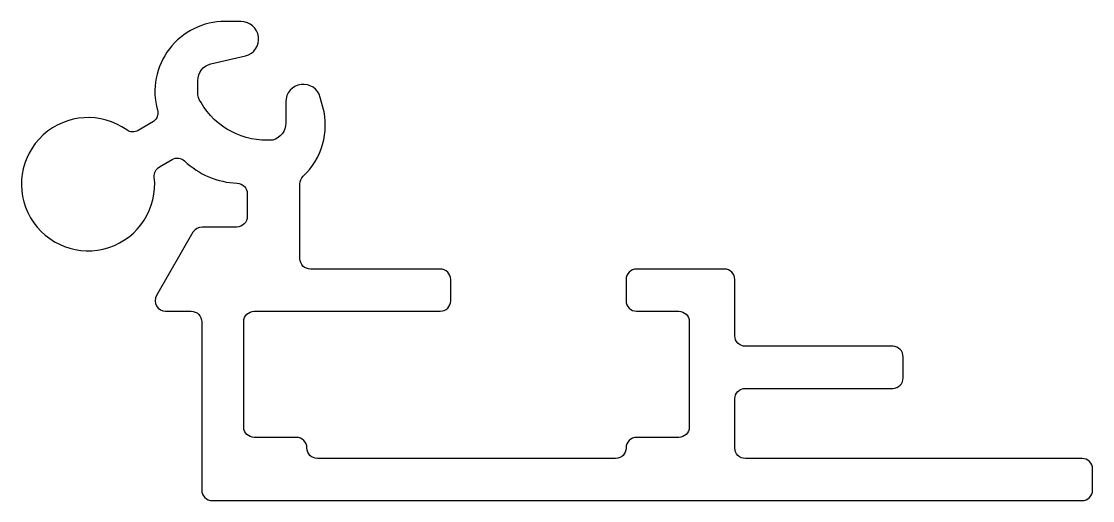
# Model space of a CAD drawing. Extents: x 1422 to 1452.5, y -9.5 to 4.1.
import ezdxf

# ---------------------------------------------------------------- set-up
doc = ezdxf.new("R2010")
doc.units = 0
doc.header["$LTSCALE"] = 15
doc.layers.get('0').update_dxf_attribs({"linetype": 'CONTINUOUS'})

msp = doc.modelspace()

# ---------------------------------------------------------------- linework, layer by layer
at = {"linetype": 'CONTINUOUS'}
msp.add_lwpolyline([(1430.529, 1.951, 0.876991), (1429.546, 1.821), (1429.546, 1.217, -0.339462), (1429.176, 0.734, -0.289214), (1427.13, 1.805, -0.157583), (1427.036, 2.098), (1427.038, 2.427, -0.339462), (1427.408, 2.91), (1428.401, 3.131, 0.876983), (1428.272, 4.113), (1427.816, 4.116, 0.494535), (1425.886, 1.59, -0.311903), (1425.779, 1.266), (1425.339, 1.005, -0.295507), (1425.014, 1.02, 4.675001), (1425.798, -0.322, -0.295509), (1425.945, -0.031), (1426.304, 0.179, -0.334315), (1426.662, 0.137, 0.182745), (1428.161, -0.497, -0.402988), (1428.449, -0.796), (1428.449, -1.448, -0.414203), (1428.149, -1.748), (1427.161, -1.748, 0.26794), (1426.901, -1.898), (1425.862, -3.698, 0.57736), (1426.121, -4.148), (1426.849, -4.148, -0.414214), (1427.149, -4.448), (1427.149, -9.248, 0.414214), (1427.449, -9.548), (1452.25, -9.548, 0.414214), (1452.55, -9.248), (1452.55, -8.648, 0.414214), (1452.25, -8.348), (1442.65, -8.348, -0.414214), (1442.35, -8.048), (1442.35, -6.648, -0.414214), (1442.65, -6.348), (1446.85, -6.348, 0.414214), (1447.15, -6.048), (1447.15, -5.448, 0.414214), (1446.85, -5.148), (1442.65, -5.148, -0.414214), (1442.35, -4.848), (1442.35, -3.248, 0.414214), (1442.05, -2.948), (1439.55, -2.948, 0.414214), (1439.25, -3.248), (1439.25, -3.848, 0.414205), (1439.549, -4.148), (1440.75, -4.148, -0.414205), (1441.05, -4.448), (1441.05, -7.448, -0.414205), (1440.75, -7.748), (1439.549, -7.748, 0.414198), (1439.25, -8.048, -0.414207), (1438.95, -8.348), (1430.449, -8.348, -0.414202), (1430.149, -8.048, 0.414194), (1429.849, -7.748), (1428.649, -7.748, -0.414205), (1428.349, -7.448), (1428.349, -4.448, -0.414205), (1428.649, -4.148), (1433.95, -4.148, 0.414205), (1434.25, -3.848), (1434.25, -3.248, 0.414214), (1433.95, -2.948), (1430.249, -2.948, -0.414214), (1429.949, -2.648), (1429.949, -0.518, -0.206907), (1430.044, -0.299, 0.276197), (1430.606, 1.675), (1430.529, 1.951)], format="xyb", dxfattribs=at)

doc.saveas('drawing.dxf')
